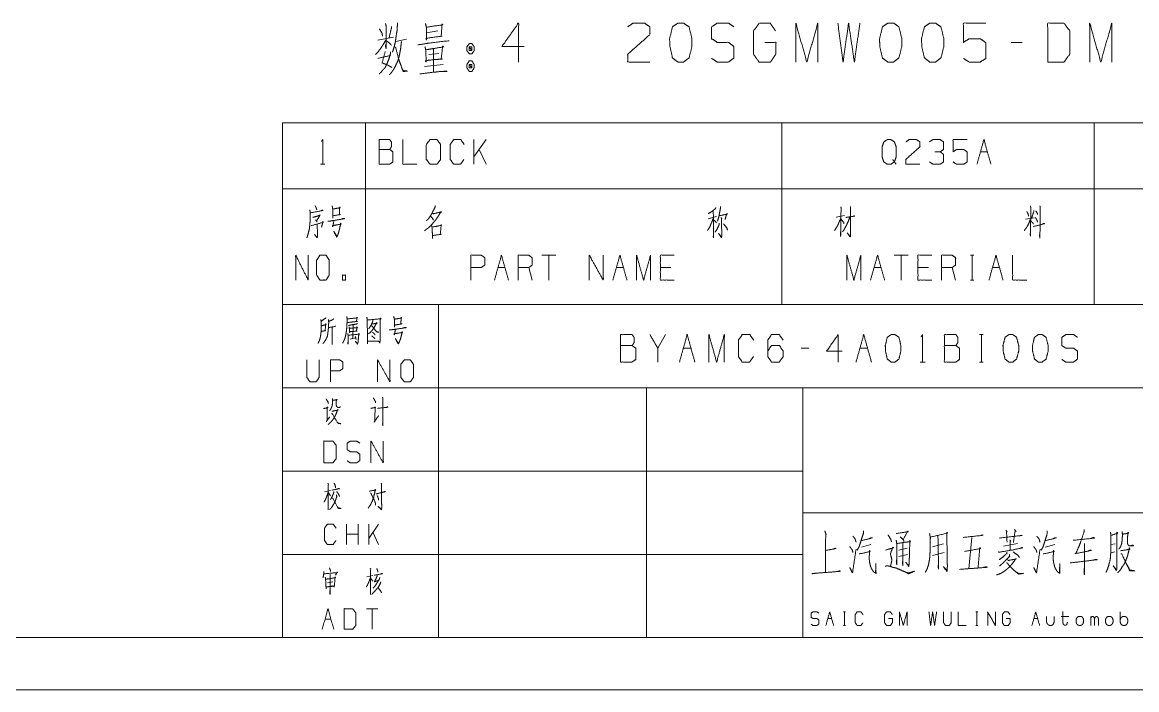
# Model space of a CAD drawing. Header units: millimetres. Extents: x 0 to 420, y 0 to 297.
# Drawn here: x 210 to 317.1, y 0 to 64.1 of the extents above; entities that cross this region are included whole.
import ezdxf

# ---------------------------------------------------------------- set-up
doc = ezdxf.new("R2010")
doc.units = ezdxf.units.MM
doc.layers.add('101', color=7, linetype='Continuous', true_color=0xffffff)

msp = doc.modelspace()

# ---------------------------------------------------------------- linework, layer by layer
at = {"layer": '101', "color": 72, "linetype": 'Continuous', "lineweight": 18}
for p, q in [((248.84, 63.09), (249.95, 63.29)), ((244.16, 62.39), (245.66, 62.7)), ((245.89, 62.27), (246.92, 62.5)), ((306.11, 62.19), (305.05, 62.19)), ((249.06, 61.01), (250.03, 61.13)), ((249.53, 61.6), (249.53, 59.32)), ((248.67, 59.87), (250.45, 60.06)), ((235, 54.46), (235, 48.11)), ((235, 54.46), (243, 54.46)), ((243, 54.46), (243, 48.11)), ((243, 54.46), (283, 54.46)), ((283, 54.46), (313, 54.46)), ((283, 54.46), (283, 48.11)), ((313, 54.46), (313, 48.11)), ((313, 54.46), (338, 54.46)), ((254.57, 52.85), (253.41, 51.2)), ((253.41, 50.48), (253.41, 52.85)), ((254.57, 50.48), (253.9, 51.9)), ((302.09, 51.68), (302.76, 51.68)), ((238.67, 50.48), (239.09, 50.48)), ((235, 48.11), (243, 48.11)), ((235, 48.11), (235, 37)), ((243, 48.11), (243, 37)), ((243, 48.11), (283, 48.11)), ((283, 48.11), (283, 37)), ((283, 48.11), (313, 48.11)), ((313, 48.11), (313, 37)), ((313, 48.11), (338, 48.11)), ((275.91, 45.23), (276.73, 45.45)), ((288.21, 45.4), (289.01, 45.55)), ((306.41, 45.2), (307.27, 45.33)), ((261.28, 41.74), (259.94, 41.74)), ((260.61, 41.74), (260.61, 39.36)), ((295.14, 41.74), (293.8, 41.74)), ((294.47, 41.74), (294.47, 39.36)), ((301.12, 41.74), (301.46, 41.74)), ((301.3, 41.74), (301.3, 39.36)), ((255.72, 40.56), (256.39, 40.56)), ((259, 39.36), (258.67, 40.56)), ((267.1, 40.56), (267.77, 40.56)), ((272.33, 40.56), (271.32, 40.56)), ((291.86, 40.56), (292.53, 40.56)), ((297.08, 40.56), (296.08, 40.56)), ((299.7, 39.36), (299.36, 40.56)), ((303.24, 40.56), (303.91, 40.56)), ((301.12, 39.36), (301.46, 39.36)), ((235, 37), (243, 37)), ((243, 37), (283, 37)), ((283, 37), (313, 37)), ((313, 37), (338, 37)), ((241.79, 35.05), (241.78, 33.74)), ((241.5, 33.66), (242.04, 33.81)), ((271.81, 34.11), (271.07, 32.81)), ((301.99, 34.11), (302.36, 34.11)), ((302.19, 34.11), (302.19, 31.48)), ((273.53, 32.81), (274.27, 32.81)), ((285.59, 32.81), (284.84, 32.81)), ((290.5, 32.81), (291.24, 32.81)), ((296.3, 31.48), (296.76, 31.48)), ((301.99, 31.48), (302.36, 31.48)), ((239.62, 19.15), (239.06, 19.01)), ((239.43, 18.9), (239.63, 18.63)), ((241.17, 13.94), (241.17, 15.91)), ((242.28, 13.94), (242.28, 15.91)), ((243.29, 13.94), (243.29, 15.91)), ((244.25, 15.91), (243.29, 14.54)), ((244.25, 13.94), (243.7, 15.12)), ((242.28, 14.94), (241.17, 14.94)), ((290.64, 13.69), (291.54, 13.94)), ((298.54, 14.01), (297.49, 13.73)), ((301.25, 14.63), (300.98, 11.62)), ((304.3, 13.8), (305.66, 14.04)), ((308.32, 13.69), (309.22, 13.94)), ((315.02, 14.01), (314.63, 13.94)), ((294.25, 13.42), (295.03, 13.59)), ((294.25, 12.8), (295.08, 13)), ((297.47, 12.9), (298.59, 13.18)), ((315, 13.25), (314.63, 13.14)), ((243.7, 10.96), (243.12, 10.84)), ((239.32, 10.28), (239.85, 10.36)), ((243.49, 10.67), (243.68, 10.43)), ((244.18, 7.77), (243.07, 7.77)), ((243.62, 7.77), (243.62, 5.8)), ((239.1, 6.79), (239.66, 6.79)), ((287.41, 6.84), (287.78, 6.84)), ((288.91, 7.48), (289.1, 7.48)), ((289.01, 7.48), (289.01, 6.17)), ((301.64, 7.48), (301.83, 7.48)), ((301.74, 7.48), (301.74, 6.17)), ((307.21, 6.84), (307.58, 6.84)), ((309.85, 7.04), (310.59, 7.04)), ((312.68, 6.17), (312.68, 7.04)), ((315.51, 6.52), (315.51, 7.48)), ((288.91, 6.17), (289.1, 6.17)), ((301.64, 6.17), (301.83, 6.17))]:
    msp.add_line(p, q, dxfattribs=at)
at = {"layer": '101', "color": 133, "linetype": 'Continuous', "lineweight": 18}
for p, q in [((235, 37), (415, 37)), ((235, 37), (235, 5)), ((250, 37), (250, 5)), ((235, 29), (415, 29)), ((270, 29), (270, 5)), ((285, 29), (285, 5)), ((235, 21), (285, 21)), ((285, 17), (394, 17)), ((235, 13), (285, 13)), ((25, 5), (415, 5)), ((235, 5), (415, 5)), ((0, 0), (420, 0))]:
    msp.add_line(p, q, dxfattribs=at)
at = {"layer": '101', "color": 72, "linetype": 'Continuous', "lineweight": 18}
for points, knots in [([(244.33, 63.49), (244.58, 63.06), (244.63, 62.78)], [0, 0, 0.640221, 1, 1]), ([(244.91, 64), (244.97, 63.72), (244.97, 61.56), (244.91, 61.83), (244.97, 62.07)], [0, 0, 0.094656, 0.823643, 0.918297, 1, 1]), ([(245.47, 63.72), (245.47, 63.53), (245.25, 62.62)], [0, 0, 0.174302, 1, 1]), ([(246.05, 64.08), (246.05, 63.84), (246.03, 63.41), (245.94, 62.86), (245.86, 62.27), (245.75, 61.8), (245.61, 61.36), (245.58, 61.24)], [0, 0, 0.08186, 0.232244, 0.425429, 0.632113, 0.800316, 0.95795, 1, 1]), ([(248.75, 64), (248.84, 63.61), (248.86, 62.39), (248.78, 62.58), (250.34, 62.78), (250.26, 62.78), (250.34, 63.96), (250.42, 63.88), (248.84, 63.65)], [0, 0, 0.062937, 0.253846, 0.287285, 0.53298, 0.54604, 0.731203, 0.749152, 1, 1]), ([(258.22, 61.8), (256.1, 61.8), (257.69, 64.04), (257.69, 60.3)], [0, 0, 0.245869, 0.565294, 1, 1]), ([(268.2, 63.69), (268.71, 64.04), (269.79, 64.04), (270.32, 63.69), (270.32, 62.94), (268.18, 61.05), (268.2, 60.3), (270.32, 60.3)], [0, 0, 0.069691, 0.192977, 0.265273, 0.350227, 0.674741, 0.759753, 1, 1]), ([(273.55, 60.3), (274.08, 60.69), (274.36, 61.8), (274.36, 62.54), (274.08, 63.69), (273.55, 64.04), (273.02, 64.04), (272.49, 63.69), (272.21, 62.54), (272.24, 61.8), (272.49, 60.69), (273.02, 60.3), (273.55, 60.3)], [0, 0, 0.067526, 0.183971, 0.260584, 0.380943, 0.446141, 0.500306, 0.565504, 0.685864, 0.762529, 0.87831, 0.945835, 1, 1]), ([(276.25, 60.65), (276.78, 60.3), (277.86, 60.3), (278.39, 60.69), (278.39, 61.8), (277.86, 62.19), (276.8, 62.19), (276.25, 62.54), (276.25, 63.69), (276.8, 64.04), (277.86, 64.04), (278.39, 63.69)], [0, 0, 0.068036, 0.184055, 0.25452, 0.372335, 0.442799, 0.555843, 0.62637, 0.748394, 0.818921, 0.931965, 1, 1]), ([(281.37, 62.19), (282.43, 62.19), (282.43, 61.05), (281.9, 60.3), (280.81, 60.3), (280.28, 61.05), (280.28, 63.29), (280.84, 64.04), (281.87, 64.04), (282.4, 63.29)], [0, 0, 0.103295, 0.214795, 0.304261, 0.410275, 0.49974, 0.718896, 0.809958, 0.910534, 1, 1]), ([(284.34, 60.3), (284.34, 64.04), (285.4, 60.3), (286.46, 64.04), (286.46, 60.3)], [0, 0, 0.245192, 0.5, 0.754808, 1, 1]), ([(288.38, 64.04), (288.88, 60.3), (289.41, 64.04), (289.97, 60.3), (290.5, 64.04)], [0, 0, 0.249745, 0.499742, 0.750003, 1, 1]), ([(293.72, 60.3), (294.25, 60.69), (294.53, 61.8), (294.53, 62.54), (294.25, 63.69), (293.72, 64.04), (293.19, 64.04), (292.67, 63.69), (292.39, 62.54), (292.41, 61.8), (292.67, 60.69), (293.19, 60.3), (293.72, 60.3)], [0, 0, 0.067526, 0.183971, 0.260584, 0.380943, 0.446141, 0.500306, 0.565504, 0.685864, 0.762529, 0.87831, 0.945835, 1, 1]), ([(297.76, 60.3), (298.29, 60.69), (298.57, 61.8), (298.57, 62.54), (298.29, 63.69), (297.76, 64.04), (297.23, 64.04), (296.7, 63.69), (296.42, 62.54), (296.45, 61.8), (296.7, 60.69), (297.23, 60.3), (297.76, 60.3)], [0, 0, 0.067526, 0.183971, 0.260584, 0.380943, 0.446141, 0.500306, 0.565504, 0.685864, 0.762529, 0.87831, 0.945835, 1, 1]), ([(300.46, 60.65), (300.99, 60.3), (302.07, 60.3), (302.6, 60.65), (302.6, 62.15), (302.07, 62.54), (300.99, 62.54), (300.46, 62.19), (300.46, 64.04), (302.6, 64.04)], [0, 0, 0.062228, 0.168344, 0.230572, 0.376816, 0.441265, 0.547381, 0.609609, 0.79049, 1, 1]), ([(308.55, 60.3), (310.11, 60.3), (310.67, 61.05), (310.67, 63.29), (310.11, 64.04), (308.55, 64.04), (308.55, 60.3)], [0, 0, 0.142136, 0.227161, 0.43179, 0.516815, 0.658951, 1, 1]), ([(312.59, 60.3), (312.59, 64.04), (313.65, 60.3), (314.71, 64.04), (314.71, 60.3)], [0, 0, 0.245192, 0.5, 0.754808, 1, 1]), ([(244.94, 62.43), (244.69, 61.99), (244.44, 61.6), (244.19, 61.28), (243.94, 61.01)], [0, 0, 0.28723, 0.555135, 0.786176, 1, 1]), ([(244.97, 62.35), (245.3, 62.11), (245.47, 61.91)], [0, 0, 0.613121, 1, 1]), ([(246.44, 62.27), (246.36, 61.6), (246.28, 61.13), (246.19, 60.73), (246.08, 60.38), (245.86, 59.91), (245.66, 59.55), (245.44, 59.24), (245.28, 59.08)], [0, 0, 0.194373, 0.33263, 0.448612, 0.555645, 0.706159, 0.82269, 0.933847, 1, 1]), ([(248.03, 61.95), (249.03, 62.11), (251.01, 62.35)], [0, 0, 0.337588, 1, 1]), ([(244.16, 60.65), (245.36, 60.93), (245.39, 61.28), (245.39, 61.13), (245.25, 60.65), (245.05, 60.14), (244.86, 59.75), (244.63, 59.51), (244.44, 59.28), (244.3, 59.16)], [0, 0, 0.30447, 0.392578, 0.431616, 0.55371, 0.68947, 0.798365, 0.878841, 0.95475, 1, 1]), ([(244.89, 61.32), (244.58, 60.22), (244.77, 60.14), (245, 60.06), (245.22, 59.95), (245.5, 59.79)], [0, 0, 0.52911, 0.626298, 0.735522, 0.852097, 1, 1]), ([(245.83, 61.76), (245.89, 61.68), (246.17, 60.58), (246.36, 60.06), (246.56, 59.51), (246.61, 59.39), (247.03, 59.43), (246.61, 59.47), (246.47, 59.71)], [0, 0, 0.026718, 0.341742, 0.493479, 0.655458, 0.691636, 0.807835, 0.924034, 1, 1]), ([(248.7, 61.76), (248.78, 61.44), (248.81, 60.5), (248.81, 60.3), (248.73, 60.42), (249.59, 60.54), (250.37, 60.58), (250.26, 60.61), (250.4, 61.83), (250.51, 61.76), (249.56, 61.6), (248.78, 61.48)], [0, 0, 0.050173, 0.195728, 0.226039, 0.248312, 0.382415, 0.502573, 0.520757, 0.709901, 0.730898, 0.878621, 1, 1]), ([(253.21, 62.07), (252.96, 62.07), (252.73, 61.76), (252.73, 61.4), (252.96, 61.09), (253.21, 61.09), (253.43, 61.4), (253.43, 61.76), (253.21, 62.07)], [0, 0, 0.091007, 0.23114, 0.359866, 0.5, 0.591007, 0.731142, 0.859867, 1, 1]), ([(252.96, 61.4), (253.21, 61.4), (252.96, 61.76), (252.96, 61.4)], [0, 0, 0.241156, 0.658897, 1, 1]), ([(253.21, 61.4), (253.21, 61.76), (252.96, 61.76)], [0, 0, 0.585827, 1, 1]), ([(253.43, 60.06), (253.21, 60.42), (252.96, 60.42), (252.73, 60.06), (252.73, 59.75), (252.96, 59.39), (253.21, 59.39), (253.43, 59.75), (253.43, 60.06)], [0, 0, 0.1492, 0.23851, 0.387711, 0.5, 0.6492, 0.73851, 0.887711, 1, 1]), ([(252.96, 60.06), (252.96, 59.75), (253.21, 59.75)], [0, 0, 0.556993, 1, 1]), ([(253.21, 60.06), (252.96, 60.06), (253.21, 59.75), (253.21, 60.06)], [0, 0, 0.258813, 0.674594, 1, 1]), ([(248.22, 59.16), (249.53, 59.32), (250.17, 59.39), (250.84, 59.39), (250.76, 59.43), (250.34, 59.39)], [0, 0, 0.419319, 0.62458, 0.837167, 0.866542, 1, 1]), ([(238.74, 52.65), (238.88, 52.85), (238.88, 50.48)], [0, 0, 0.093491, 1, 1]), ([(244.3, 51.9), (244.3, 52.85), (245.31, 52.85), (245.47, 52.63), (245.47, 52.15), (245.31, 51.9), (244.3, 51.9), (244.3, 50.48), (245.29, 50.48), (245.62, 50.7), (245.62, 51.68), (245.31, 51.9)], [0, 0, 0.115917, 0.238846, 0.272468, 0.330427, 0.366584, 0.489512, 0.663388, 0.78416, 0.833484, 0.952452, 1, 1]), ([(246.58, 52.85), (246.58, 50.48), (247.92, 50.48)], [0, 0, 0.638733, 1, 1]), ([(249.19, 50.48), (249.86, 50.48), (250.2, 50.95), (250.2, 52.38), (249.86, 52.85), (249.19, 52.85), (248.83, 52.38), (248.83, 50.95), (249.19, 50.48)], [0, 0, 0.102684, 0.191619, 0.409477, 0.498411, 0.601095, 0.691619, 0.909477, 1, 1]), ([(252.45, 50.95), (252.12, 50.48), (251.46, 50.48), (251.13, 50.95), (251.13, 52.38), (251.46, 52.85), (252.14, 52.85), (252.47, 52.38)], [0, 0, 0.11457, 0.243368, 0.357935, 0.638584, 0.753151, 0.88543, 1, 1]), ([(293.65, 50.95), (293.81, 50.7), (293.48, 50.48), (293.14, 50.48), (292.8, 50.7), (292.63, 51.18), (292.63, 52.15), (292.8, 52.63), (293.14, 52.85), (293.48, 52.85), (293.81, 52.63), (293.99, 52.15), (293.99, 51.2), (293.81, 50.7), (293.99, 50.48)], [0, 0, 0.043279, 0.102317, 0.151367, 0.210407, 0.284429, 0.426831, 0.500853, 0.559894, 0.608944, 0.667982, 0.742004, 0.880755, 0.958211, 1, 1]), ([(294.92, 52.63), (295.24, 52.85), (295.93, 52.85), (296.27, 52.63), (296.27, 52.15), (294.9, 50.95), (294.92, 50.48), (296.27, 50.48)], [0, 0, 0.069691, 0.192979, 0.265274, 0.350227, 0.674741, 0.759752, 1, 1]), ([(298.21, 51.68), (298.54, 51.9), (298.54, 52.63), (298.21, 52.85), (297.52, 52.85), (297.18, 52.63)], [0, 0, 0.153872, 0.429851, 0.583723, 0.846122, 1, 1]), ([(299.46, 50.7), (299.79, 50.48), (300.48, 50.48), (300.82, 50.7), (300.82, 51.65), (300.48, 51.9), (299.79, 51.9), (299.46, 51.68), (299.46, 52.85), (300.82, 52.85)], [0, 0, 0.062229, 0.168345, 0.230571, 0.376816, 0.441264, 0.547379, 0.609609, 0.79049, 1, 1]), ([(297.2, 50.7), (297.52, 50.48), (298.21, 50.48), (298.54, 50.7), (298.54, 51.43), (298.21, 51.68), (297.69, 51.68)], [0, 0, 0.124123, 0.34369, 0.472445, 0.703376, 0.836727, 1, 1]), ([(237.64, 46.1), (237.67, 45.8), (237.67, 45.4), (237.66, 45.05), (237.63, 44.58), (237.58, 44.23), (237.45, 43.73), (237.39, 43.53), (237.34, 43.4)], [0, 0, 0.110092, 0.256085, 0.383957, 0.5577, 0.686593, 0.874746, 0.95125, 1, 1]), ([(237.69, 45.8), (238.9, 46.05), (238.83, 46.08), (238.69, 46)], [0, 0, 0.844337, 0.890571, 1, 1]), ([(238.13, 46.5), (238.24, 46.3), (238.28, 46.2), (238.3, 46.1)], [0, 0, 0.518666, 0.769903, 1, 1]), ([(239.78, 46.47), (239.84, 46.18), (239.84, 45.3), (239.84, 45.53), (240.59, 45.65), (240.47, 45.65), (240.5, 46.28), (240.51, 46.38), (240.54, 46.3), (240.43, 46.28), (239.84, 46.18)], [0, 0, 0.080215, 0.309219, 0.368106, 0.567901, 0.600755, 0.764536, 0.791028, 0.812305, 0.841788, 1, 1]), ([(249.69, 46.53), (249.67, 46.35), (249.46, 45.95), (249.34, 45.7), (249.2, 45.48), (249.02, 45.23), (248.84, 45.05)], [0, 0, 0.101776, 0.36375, 0.525156, 0.678923, 0.856077, 1, 1]), ([(276.66, 46.33), (276.62, 46.22), (276.39, 46.03), (276.14, 45.85), (275.93, 45.75)], [0, 0, 0.111855, 0.433099, 0.752711, 1, 1]), ([(277.11, 46.43), (277.1, 46.3), (277.01, 45.78), (276.94, 45.43), (276.81, 45)], [0, 0, 0.086568, 0.451631, 0.696475, 1, 1]), ([(288.67, 46.4), (288.69, 46.28), (288.65, 43.55), (288.62, 43.7), (288.67, 44.18)], [0, 0, 0.03624, 0.818558, 0.862798, 1, 1]), ([(289.59, 46.43), (289.61, 46.3), (289.61, 43.67), (289.59, 43.53), (289.57, 43.48), (289.27, 43.9), (289.57, 43.53)], [0, 0, 0.03191, 0.695404, 0.733579, 0.746984, 0.878542, 1, 1]), ([(306.88, 46.47), (306.92, 46.33), (306.9, 43.58), (306.87, 43.73), (306.9, 44.03)], [0, 0, 0.04586, 0.864244, 0.910105, 1, 1]), ([(307.8, 46.5), (307.84, 46.33), (307.8, 43.4), (307.77, 43.63), (307.8, 43.92)], [0, 0, 0.049134, 0.854185, 0.916866, 1, 1]), ([(237.77, 44.58), (238.91, 44.9), (238.9, 44.98), (238.77, 44.45)], [0, 0, 0.658858, 0.701264, 1, 1]), ([(237.91, 45.37), (238.63, 45.58), (238.63, 45.62), (238.28, 45.02), (238.33, 44.93), (238.18, 45.15)], [0, 0, 0.399217, 0.42587, 0.794862, 0.853779, 1, 1]), ([(239.35, 45.02), (239.56, 45.02), (239.96, 45.08), (240.97, 45.25), (240.86, 45.28), (240.7, 45.23)], [0, 0, 0.106701, 0.321702, 0.85493, 0.913855, 1, 1]), ([(239.95, 45.08), (239.84, 44.48), (239.81, 44.58), (240.64, 44.73), (240.59, 44.83), (240.59, 44.73), (240.5, 44.3), (240.43, 44.03), (240.36, 43.8), (240.29, 43.63), (240.25, 43.5), (240.22, 43.48), (239.93, 44.05), (240.23, 43.53)], [0, 0, 0.140876, 0.165081, 0.360229, 0.385754, 0.40885, 0.509385, 0.574531, 0.629565, 0.672502, 0.70335, 0.712616, 0.860567, 1, 1]), ([(249.44, 45.75), (249.5, 45.73), (250.29, 45.9), (250.24, 45.95), (250.1, 45.7), (249.94, 45.43), (249.78, 45.2), (249.6, 44.98), (249.41, 44.75), (249.2, 44.52), (248.97, 44.33), (248.79, 44.2), (248.65, 44.08)], [0, 0, 0.0171, 0.254607, 0.275861, 0.359626, 0.452276, 0.532639, 0.616084, 0.702807, 0.792986, 0.881826, 0.944957, 1, 1]), ([(249.25, 45.48), (249.28, 45.45), (249.48, 45.23), (249.5, 45.1), (249.43, 45.28)], [0, 0, 0.066034, 0.519579, 0.712126, 1, 1]), ([(276.41, 45.33), (276.3, 45), (276.18, 44.73), (276.07, 44.45), (275.97, 44.3), (275.84, 44.1)], [0, 0, 0.251918, 0.474135, 0.691328, 0.826704, 1, 1]), ([(276.41, 45.95), (276.43, 43.98), (276.44, 43.42), (276.41, 43.53), (276.43, 43.75)], [0, 0, 0.691282, 0.883884, 0.921007, 1, 1]), ([(276.43, 45.15), (276.66, 44.95), (276.71, 44.85)], [0, 0, 0.729081, 1, 1]), ([(277.15, 45.35), (277.24, 45.23), (277.2, 45.25), (277.22, 43.92), (277.22, 43.6), (277.2, 43.42), (276.92, 43.83), (277.2, 43.48)], [0, 0, 0.051678, 0.066292, 0.513632, 0.623346, 0.682724, 0.848097, 1, 1]), ([(276.97, 45.53), (277.77, 45.7), (277.7, 45.73), (277.54, 45.18)], [0, 0, 0.557068, 0.608359, 1, 1]), ([(288.69, 45.33), (288.51, 44.95), (288.37, 44.6), (288.23, 44.38), (288.07, 44.13)], [0, 0, 0.306151, 0.584923, 0.781175, 1, 1]), ([(288.71, 45.18), (288.95, 44.88), (288.97, 44.77)], [0, 0, 0.792937, 1, 1]), ([(289.52, 45.35), (289.38, 45), (289.2, 44.6), (289.04, 44.33), (288.94, 44.13), (288.83, 44)], [0, 0, 0.247885, 0.535064, 0.743693, 0.892347, 1, 1]), ([(289.15, 45.37), (290.01, 45.5), (289.96, 45.53), (289.86, 45.48)], [0, 0, 0.832664, 0.888443, 1, 1]), ([(306.87, 45.18), (306.72, 44.77), (306.57, 44.48), (306.42, 44.27), (306.28, 44.1)], [0, 0, 0.34388, 0.619111, 0.817638, 1, 1]), ([(306.55, 45.93), (306.67, 45.7), (306.69, 45.6), (306.69, 45.5)], [0, 0, 0.560245, 0.781808, 1, 1]), ([(306.9, 45.05), (307.13, 44.83), (307.18, 44.75)], [0, 0, 0.777846, 1, 1]), ([(307.22, 46.05), (307.22, 45.93), (306.99, 45.28)], [0, 0, 0.153484, 1, 1]), ([(307.38, 45.35), (307.48, 45.18), (307.54, 45.05), (307.56, 44.93)], [0, 0, 0.438509, 0.729472, 1, 1]), ([(307.41, 46), (307.56, 45.75), (307.57, 45.65)], [0, 0, 0.738795, 1, 1]), ([(238.35, 44.73), (238.36, 43.8), (238.36, 43.53), (238.35, 43.4), (238.07, 43.75), (238.33, 43.45)], [0, 0, 0.42491, 0.551214, 0.609076, 0.815631, 1, 1]), ([(249.34, 44.58), (249.37, 44.5), (249.41, 43.88), (249.43, 43.8), (249.43, 43.35), (249.41, 43.55), (249.41, 43.63), (250.27, 43.75), (250.17, 43.75), (250.26, 44.68), (250.29, 44.63), (250.24, 44.6), (249.39, 44.45)], [0, 0, 0.018828, 0.160989, 0.178489, 0.280681, 0.326276, 0.343309, 0.542028, 0.566109, 0.777127, 0.791032, 0.804344, 1, 1]), ([(276.99, 44.83), (276.97, 44.7), (276.78, 44.25), (276.58, 43.95)], [0, 0, 0.129621, 0.63294, 1, 1]), ([(277.4, 44.75), (277.72, 44.35), (277.77, 44.15)], [0, 0, 0.711824, 1, 1]), ([(307.15, 44.48), (308.23, 44.77), (308.16, 44.8), (308.03, 44.73)], [0, 0, 0.835919, 0.891927, 1, 1]), ([(253.11, 39.36), (253.11, 41.74), (254.11, 41.74), (254.45, 41.51), (254.45, 40.79), (254.1, 40.56), (253.11, 40.56)], [0, 0, 0.401146, 0.571314, 0.639588, 0.762043, 0.832817, 1, 1]), ([(257.66, 39.36), (257.66, 41.74), (258.67, 41.74), (259, 41.51), (259, 40.79), (258.67, 40.56), (257.66, 40.56)], [0, 0, 0.400952, 0.571034, 0.639278, 0.761674, 0.829918, 1, 1]), ([(272.66, 39.36), (271.32, 39.36), (271.32, 41.74), (272.66, 41.74)], [0, 0, 0.26539, 0.73461, 1, 1]), ([(297.42, 39.36), (296.08, 39.36), (296.08, 41.74), (297.42, 41.74)], [0, 0, 0.26539, 0.73461, 1, 1]), ([(298.35, 39.36), (298.35, 41.74), (299.36, 41.74), (299.7, 41.51), (299.7, 40.79), (299.36, 40.56), (298.35, 40.56)], [0, 0, 0.400952, 0.571034, 0.639278, 0.761674, 0.829918, 1, 1]), ([(236.28, 39.36), (236.28, 41.74), (237.47, 39.36), (237.47, 41.74)], [0, 0, 0.320621, 0.679379, 1, 1]), ([(238.6, 39.36), (239.2, 39.36), (239.5, 39.84), (239.5, 41.26), (239.2, 41.74), (238.6, 41.74), (238.29, 41.26), (238.29, 39.84), (238.6, 39.36)], [0, 0, 0.094594, 0.183574, 0.409674, 0.498654, 0.593248, 0.683574, 0.909674, 1, 1]), ([(264.49, 39.36), (264.49, 41.74), (265.83, 39.36), (265.83, 41.74)], [0, 0, 0.317574, 0.682426, 1, 1]), ([(269.04, 39.36), (269.04, 41.74), (269.71, 39.36), (270.38, 41.74), (270.38, 39.36)], [0, 0, 0.245192, 0.5, 0.754808, 1, 1]), ([(289.25, 39.36), (289.25, 41.74), (289.92, 39.36), (290.59, 41.74), (290.59, 39.36)], [0, 0, 0.245192, 0.5, 0.754808, 1, 1]), ([(305.18, 41.74), (305.18, 39.36), (306.53, 39.36)], [0, 0, 0.638733, 1, 1]), ([(240.77, 39.36), (241.07, 39.36), (241.07, 39.84), (240.77, 39.84), (240.77, 39.36)], [0, 0, 0.192791, 0.5, 0.692791, 1, 1]), ([(239.2, 35.73), (239.14, 35.69), (238.72, 35.4), (238.69, 35.58), (238.73, 35.4), (238.73, 34.83), (238.72, 34.47), (238.7, 34.23), (238.67, 33.99), (238.62, 33.77), (238.56, 33.55), (238.48, 33.39), (238.42, 33.26)], [0, 0, 0.024363, 0.186803, 0.243942, 0.302154, 0.485023, 0.597668, 0.675195, 0.753199, 0.825098, 0.898191, 0.953346, 1, 1]), ([(239.94, 35.64), (239.69, 35.47), (239.45, 35.4), (239.42, 35.58), (239.45, 35.31), (239.44, 35.05), (239.42, 34.76), (239.4, 34.52), (239.37, 34.3), (239.34, 34.05), (239.3, 33.88), (239.22, 33.74), (239.14, 33.59), (239.06, 33.46), (238.98, 33.35), (238.9, 33.26)], [0, 0, 0.096323, 0.172941, 0.229419, 0.31342, 0.396988, 0.487497, 0.564126, 0.634338, 0.711439, 0.768976, 0.817389, 0.871907, 0.92032, 0.962889, 1, 1]), ([(241.2, 35.84), (241.21, 35.64), (241.21, 35.29), (241.2, 34.96), (241.18, 34.74), (241.15, 34.45), (241.11, 34.21), (241.06, 33.94), (241, 33.74), (240.92, 33.55), (240.79, 33.3)], [0, 0, 0.076501, 0.212087, 0.339339, 0.424292, 0.535104, 0.630036, 0.733301, 0.813244, 0.895184, 1, 1]), ([(241.25, 35.62), (242.21, 35.73), (242.17, 35.78), (242.12, 35.38), (242.2, 35.38), (241.23, 35.27)], [0, 0, 0.39108, 0.416924, 0.577585, 0.60892, 1, 1]), ([(243.12, 35.8), (243.15, 35.51), (243.18, 33.24), (243.17, 33.48), (244.27, 33.48), (244.2, 33.5), (244.04, 33.48)], [0, 0, 0.069512, 0.617083, 0.675676, 0.942511, 0.962039, 1, 1]), ([(243.17, 35.51), (244.48, 35.64), (244.43, 35.71), (244.4, 35.51), (244.38, 33.52), (244.37, 33.3), (244.26, 33.48)], [0, 0, 0.32813, 0.348326, 0.398409, 0.893176, 0.948286, 1, 1]), ([(243.68, 35.49), (243.68, 35.38), (243.54, 35.05), (243.37, 34.78), (243.29, 34.67)], [0, 0, 0.119857, 0.510439, 0.853216, 1, 1]), ([(245.69, 35.86), (245.76, 35.6), (245.76, 34.83), (245.76, 35.03), (246.51, 35.14), (246.38, 35.14), (246.41, 35.69), (246.43, 35.78), (246.46, 35.71), (246.35, 35.69), (245.76, 35.6)], [0, 0, 0.076615, 0.294118, 0.350048, 0.563217, 0.598361, 0.753969, 0.779212, 0.799823, 0.831203, 1, 1]), ([(238.76, 34.41), (238.8, 34.43), (239.15, 34.5), (239.11, 34.47), (239.15, 35.16), (239.19, 35.07), (238.75, 34.96)], [0, 0, 0.022681, 0.239273, 0.269981, 0.676983, 0.732557, 1, 1]), ([(239.44, 34.78), (240.14, 34.92), (240.09, 34.94), (240.01, 34.89)], [0, 0, 0.834819, 0.895271, 1, 1]), ([(239.79, 34.83), (239.79, 33.19), (239.78, 33.3), (239.79, 33.48)], [0, 0, 0.849785, 0.907773, 1, 1]), ([(242.2, 35.18), (242.15, 35.14), (241.76, 35.07), (241.54, 35.03), (241.34, 34.98)], [0, 0, 0.07226, 0.516589, 0.766867, 1, 1]), ([(241.42, 34.87), (241.43, 34.72), (241.46, 34.27), (241.45, 34.39), (242.18, 34.45), (242.12, 34.45), (242.17, 34.85), (242.2, 34.78), (241.43, 34.72)], [0, 0, 0.056492, 0.217482, 0.258029, 0.525926, 0.548635, 0.694164, 0.720796, 1, 1]), ([(243.6, 35.16), (243.66, 35.14), (244.1, 35.2), (244.06, 35.27), (243.85, 34.85), (243.7, 34.63), (243.56, 34.45), (243.42, 34.3), (243.26, 34.19)], [0, 0, 0.033928, 0.260451, 0.302015, 0.540804, 0.679359, 0.795007, 0.902031, 1, 1]), ([(243.57, 34.92), (243.62, 34.92), (244.1, 34.34), (244.27, 34.34), (244.1, 34.39), (244.02, 34.43)], [0, 0, 0.037884, 0.645156, 0.784053, 0.927468, 1, 1]), ([(243.65, 34.36), (243.82, 34.21), (243.9, 34.1)], [0, 0, 0.630834, 1, 1]), ([(245.27, 34.58), (245.48, 34.58), (245.88, 34.63), (246.88, 34.78), (246.77, 34.8), (246.61, 34.76)], [0, 0, 0.107045, 0.322389, 0.855631, 0.914429, 1, 1]), ([(245.87, 34.63), (245.76, 34.1), (245.72, 34.19), (246.55, 34.32), (246.51, 34.41), (246.51, 34.32), (246.41, 33.94), (246.35, 33.7), (246.27, 33.5), (246.21, 33.35), (246.16, 33.24), (246.13, 33.22), (245.85, 33.72), (246.15, 33.26)], [0, 0, 0.136367, 0.159976, 0.371153, 0.396349, 0.418608, 0.516111, 0.579315, 0.633124, 0.675136, 0.705359, 0.714999, 0.861275, 1, 1]), ([(241.29, 34.23), (241.31, 34.03), (241.32, 33.52), (241.31, 33.19), (241.29, 33.28), (241.32, 33.5)], [0, 0, 0.147471, 0.523365, 0.768668, 0.835023, 1, 1]), ([(241.32, 34.05), (242.39, 34.16), (242.35, 34.23), (242.34, 34.12), (242.29, 33.61), (242.28, 33.41), (242.21, 33.19), (242.01, 33.48), (242.23, 33.26)], [0, 0, 0.374083, 0.399749, 0.43883, 0.61759, 0.687459, 0.767887, 0.891105, 1, 1]), ([(242, 33.94), (242.06, 33.77), (242.09, 33.63)], [0, 0, 0.579215, 1, 1]), ([(243.59, 33.99), (243.79, 33.83), (243.88, 33.72)], [0, 0, 0.637944, 1, 1]), ([(267.5, 33.06), (267.5, 34.11), (268.61, 34.11), (268.79, 33.86), (268.79, 33.33), (268.61, 33.06), (267.5, 33.06), (267.5, 31.48), (268.59, 31.48), (268.96, 31.73), (268.96, 32.81), (268.61, 33.06)], [0, 0, 0.115917, 0.238846, 0.272468, 0.330427, 0.366582, 0.489511, 0.663387, 0.784159, 0.833484, 0.952451, 1, 1]), ([(271.07, 31.48), (271.07, 32.81), (270.33, 34.11)], [0, 0, 0.469957, 1, 1]), ([(273.16, 31.48), (273.9, 34.11), (274.64, 31.48)], [0, 0, 0.499999, 1, 1]), ([(275.99, 31.48), (275.99, 34.11), (276.73, 31.48), (277.47, 34.11), (277.47, 31.48)], [0, 0, 0.245192, 0.5, 0.754808, 1, 1]), ([(280.28, 32.01), (279.91, 31.48), (279.19, 31.48), (278.82, 32.01), (278.82, 33.58), (279.19, 34.11), (279.93, 34.11), (280.3, 33.58)], [0, 0, 0.114568, 0.243368, 0.357936, 0.638584, 0.753151, 0.885432, 1, 1]), ([(281.64, 32.53), (282, 33.06), (282.76, 33.06), (283.13, 32.53), (283.13, 32.01), (282.76, 31.48), (282, 31.48), (281.64, 32.01), (281.64, 33.58), (282, 34.11), (282.76, 34.11), (283.13, 33.58)], [0, 0, 0.076963, 0.16976, 0.248073, 0.312018, 0.390331, 0.483128, 0.560092, 0.751927, 0.82889, 0.921688, 1, 1]), ([(288.78, 32.53), (287.3, 32.53), (288.41, 34.11), (288.41, 31.48)], [0, 0, 0.245868, 0.565293, 1, 1]), ([(290.13, 31.48), (290.87, 34.11), (291.61, 31.48)], [0, 0, 0.500001, 1, 1]), ([(293.88, 31.48), (294.25, 31.76), (294.44, 32.53), (294.44, 33.06), (294.25, 33.86), (293.88, 34.11), (293.51, 34.11), (293.13, 33.86), (292.94, 33.06), (292.96, 32.53), (293.13, 31.76), (293.51, 31.48), (293.88, 31.48)], [0, 0, 0.067526, 0.183972, 0.260584, 0.380944, 0.446141, 0.500306, 0.565504, 0.685863, 0.762529, 0.87831, 0.945835, 1, 1]), ([(296.37, 33.89), (296.53, 34.11), (296.53, 31.48)], [0, 0, 0.093489, 1, 1]), ([(298.62, 33.06), (298.62, 34.11), (299.73, 34.11), (299.9, 33.86), (299.9, 33.33), (299.73, 33.06), (298.62, 33.06), (298.62, 31.48), (299.71, 31.48), (300.08, 31.73), (300.08, 32.81), (299.73, 33.06)], [0, 0, 0.115917, 0.238847, 0.272469, 0.330428, 0.366584, 0.489513, 0.663389, 0.784162, 0.833485, 0.952453, 1, 1]), ([(305.19, 31.48), (305.56, 31.76), (305.76, 32.53), (305.76, 33.06), (305.56, 33.86), (305.19, 34.11), (304.82, 34.11), (304.45, 33.86), (304.25, 33.06), (304.27, 32.53), (304.45, 31.76), (304.82, 31.48), (305.19, 31.48)], [0, 0, 0.067528, 0.183973, 0.260585, 0.380944, 0.446144, 0.500308, 0.565506, 0.685865, 0.76253, 0.878311, 0.945836, 1, 1]), ([(308.02, 31.48), (308.39, 31.76), (308.59, 32.53), (308.59, 33.06), (308.39, 33.86), (308.02, 34.11), (307.65, 34.11), (307.28, 33.86), (307.08, 33.06), (307.1, 32.53), (307.28, 31.76), (307.65, 31.48), (308.02, 31.48)], [0, 0, 0.067525, 0.183971, 0.260584, 0.380943, 0.446141, 0.500305, 0.565503, 0.685863, 0.762528, 0.87831, 0.945836, 1, 1]), ([(309.91, 31.73), (310.28, 31.48), (311.04, 31.48), (311.41, 31.76), (311.41, 32.53), (311.04, 32.81), (310.3, 32.81), (309.91, 33.06), (309.91, 33.86), (310.3, 34.11), (311.04, 34.11), (311.41, 33.86)], [0, 0, 0.068035, 0.184056, 0.25452, 0.372335, 0.442799, 0.555845, 0.62637, 0.748394, 0.818919, 0.931965, 1, 1]), ([(237.36, 31.68), (237.36, 30), (237.64, 29.58), (238.23, 29.58), (238.54, 30), (238.54, 31.68)], [0, 0, 0.33715, 0.438599, 0.557782, 0.66285, 1, 1]), ([(239.62, 29.58), (239.62, 31.68), (240.51, 31.68), (240.81, 31.48), (240.81, 30.84), (240.49, 30.64), (239.62, 30.64)], [0, 0, 0.401145, 0.571312, 0.639588, 0.762043, 0.832818, 1, 1]), ([(244.15, 29.58), (244.15, 31.68), (245.33, 29.58), (245.33, 31.68)], [0, 0, 0.317575, 0.682425, 1, 1]), ([(246.71, 29.58), (247.3, 29.58), (247.59, 30), (247.59, 31.26), (247.3, 31.68), (246.71, 31.68), (246.39, 31.26), (246.39, 30), (246.71, 29.58)], [0, 0, 0.102684, 0.19162, 0.409478, 0.498414, 0.601098, 0.69162, 0.909478, 1, 1]), ([(239.2, 27.94), (239.39, 27.63), (239.42, 27.5)], [0, 0, 0.726452, 1, 1]), ([(239.81, 27.98), (239.82, 27.78), (239.82, 27.56), (239.79, 27.37), (239.75, 27.17), (239.68, 27.03), (239.62, 26.92), (239.54, 26.81)], [0, 0, 0.161539, 0.340478, 0.503498, 0.668955, 0.787647, 0.890428, 1, 1]), ([(239.84, 27.81), (240.26, 27.85), (240.23, 27.92), (240.18, 27.74), (240.18, 27.59), (240.18, 27.3), (240.2, 27.23), (240.23, 27.17), (240.29, 27.14), (240.37, 27.12), (240.48, 27.12), (240.54, 27.14), (240.59, 27.19)], [0, 0, 0.256861, 0.301243, 0.412007, 0.505689, 0.679669, 0.720918, 0.765306, 0.805452, 0.854617, 0.920845, 0.960991, 1, 1]), ([(243.74, 28.03), (243.93, 27.7), (243.96, 27.56)], [0, 0, 0.736529, 1, 1]), ([(244.63, 28.09), (244.65, 27.94), (244.65, 25.36), (244.63, 25.53), (244.65, 25.75)], [0, 0, 0.049515, 0.872926, 0.929447, 1, 1]), ([(238.96, 27.01), (239.39, 27.1), (239.32, 27.19), (239.31, 27.01), (239.29, 25.84), (239.21, 25.75), (239.54, 26.22)], [0, 0, 0.167422, 0.209474, 0.278414, 0.733408, 0.779231, 1, 1]), ([(239.75, 26.75), (240.35, 26.86), (240.31, 26.92), (240.17, 26.53), (240.09, 26.35), (240.01, 26.2), (239.89, 26), (239.75, 25.82), (239.6, 25.67), (239.5, 25.55), (239.4, 25.49)], [0, 0, 0.254941, 0.288363, 0.462053, 0.541623, 0.612966, 0.709673, 0.80267, 0.888733, 0.952733, 1, 1]), ([(243.51, 27.03), (243.94, 27.12), (243.91, 27.17), (243.88, 25.8), (243.82, 25.71), (244.24, 26.33)], [0, 0, 0.163595, 0.183435, 0.685805, 0.725489, 1, 1]), ([(244.15, 27.03), (245.16, 27.14), (245.1, 27.17), (244.97, 27.12)], [0, 0, 0.837047, 0.891364, 1, 1]), ([(239.73, 26.55), (239.76, 26.55), (240.34, 25.58), (240.63, 25.55), (240.34, 25.62), (240.26, 25.71)], [0, 0, 0.016597, 0.617583, 0.775731, 0.937327, 1, 1]), ([(238.98, 21.79), (239.85, 21.79), (240.17, 22.21), (240.17, 23.47), (239.85, 23.89), (238.98, 23.89), (238.98, 21.79)], [0, 0, 0.142136, 0.227161, 0.43179, 0.516816, 0.658952, 1, 1]), ([(241.23, 21.99), (241.52, 21.79), (242.13, 21.79), (242.43, 22.01), (242.43, 22.63), (242.13, 22.85), (241.54, 22.85), (241.23, 23.05), (241.23, 23.69), (241.54, 23.89), (242.13, 23.89), (242.43, 23.69)], [0, 0, 0.068036, 0.184055, 0.254519, 0.372335, 0.4428, 0.555844, 0.62637, 0.748394, 0.81892, 0.931964, 1, 1]), ([(243.51, 21.79), (243.51, 23.89), (244.69, 21.79), (244.69, 23.89)], [0, 0, 0.317575, 0.682425, 1, 1]), ([(239.37, 19.83), (239.44, 19.71), (239.41, 19.75), (239.41, 17.31), (239.38, 17.45), (239.41, 17.66)], [0, 0, 0.048142, 0.065074, 0.880813, 0.930182, 1, 1]), ([(239.75, 19.17), (240.49, 19.32), (240.44, 19.34), (240.36, 19.29)], [0, 0, 0.838754, 0.907252, 1, 1]), ([(239.97, 19.83), (240.06, 19.65), (240.09, 19.52), (240.09, 19.4)], [0, 0, 0.449924, 0.728677, 1, 1]), ([(244.5, 19.85), (244.53, 19.63), (244.53, 18.05), (244.55, 17.54), (244.53, 17.33), (244.52, 17.29), (244.2, 17.62), (244.52, 17.33)], [0, 0, 0.066217, 0.519982, 0.669307, 0.729162, 0.741827, 0.875056, 1, 1]), ([(239.41, 19.01), (239.32, 18.72), (239.22, 18.47), (239.12, 18.24), (239, 18.03)], [0, 0, 0.285939, 0.539663, 0.775435, 1, 1]), ([(240.2, 18.72), (240.22, 18.55), (240.13, 18.26), (240.04, 18.03), (239.94, 17.85), (239.76, 17.56), (239.66, 17.43), (239.53, 17.31)], [0, 0, 0.103476, 0.291956, 0.443856, 0.576191, 0.787107, 0.887318, 1, 1]), ([(239.94, 19.03), (239.92, 18.86), (239.78, 18.57), (239.68, 18.36), (239.62, 18.28)], [0, 0, 0.201933, 0.596284, 0.876828, 1, 1]), ([(239.81, 18.43), (239.85, 18.38), (240.36, 17.43), (240.64, 17.41), (240.38, 17.47), (240.3, 17.56)], [0, 0, 0.033497, 0.633662, 0.788434, 0.938664, 1, 1]), ([(240.22, 19.03), (240.39, 18.8), (240.44, 18.69), (240.49, 18.57)], [0, 0, 0.535199, 0.744449, 1, 1]), ([(243.33, 19.07), (243.98, 19.19), (243.93, 19.25), (243.89, 19.01), (243.83, 18.76), (243.77, 18.49), (243.65, 18.16), (243.52, 17.89), (243.51, 17.85), (243.39, 17.66), (243.25, 17.45)], [0, 0, 0.244428, 0.272774, 0.366789, 0.461906, 0.564547, 0.695473, 0.807142, 0.823507, 0.905515, 1, 1]), ([(243.48, 18.92), (243.87, 18.12), (243.95, 17.89), (243.96, 17.74)], [0, 0, 0.70022, 0.886543, 1, 1]), ([(244.01, 18.84), (244.05, 18.82), (244.9, 19.03), (244.84, 19.05), (244.78, 19.01)], [0, 0, 0.045965, 0.873307, 0.932104, 1, 1]), ([(244.11, 18.65), (244.24, 18.34), (244.25, 18.2)], [0, 0, 0.698424, 1, 1]), ([(240.14, 14.34), (239.87, 13.94), (239.32, 13.94), (239.05, 14.34), (239.05, 15.52), (239.32, 15.91), (239.88, 15.91), (240.16, 15.52)], [0, 0, 0.114569, 0.243366, 0.357935, 0.638584, 0.753153, 0.885431, 1, 1]), ([(287.13, 15.25), (287.27, 14.9), (287.23, 15.01), (287.2, 14.28), (287.2, 12.25), (287.18, 11.28)], [0, 0, 0.088891, 0.116032, 0.287978, 0.770794, 1, 1]), ([(290.83, 15.25), (290.83, 15.01), (290.59, 14.25), (290.42, 13.73), (290.25, 13.42)], [0, 0, 0.124612, 0.535976, 0.817159, 1, 1]), ([(294, 15.01), (295.13, 15.18), (295.1, 15.25), (294.66, 14.42), (294.37, 14.7), (294.69, 14.38), (294.74, 14.25)], [0, 0, 0.361753, 0.385074, 0.683733, 0.811934, 0.953357, 1, 1]), ([(297.2, 15.01), (297.27, 14.59), (297.25, 14.18), (297.25, 13.45), (297.22, 12.8), (297.17, 12.42), (297.1, 12.04), (296.98, 11.66), (296.88, 11.45), (296.78, 11.28)], [0, 0, 0.110336, 0.219176, 0.409317, 0.581468, 0.681885, 0.783317, 0.887931, 0.947989, 1, 1]), ([(297.27, 14.66), (298.91, 15.04), (298.86, 15.14), (298.86, 14.63), (298.88, 13.21), (298.88, 12.38), (298.91, 11.87), (298.88, 11.52), (298.88, 11.35), (298.52, 11.83), (298.86, 11.45)], [0, 0, 0.250211, 0.267275, 0.344454, 0.55544, 0.678925, 0.756189, 0.80777, 0.833496, 0.923863, 1, 1]), ([(304.54, 15.32), (304.64, 15.18), (304.59, 15.18), (304.64, 14.18)], [0, 0, 0.138589, 0.178592, 1, 1]), ([(305.37, 15.39), (305.51, 15.21), (305.42, 15.28), (305.25, 14.14)], [0, 0, 0.151118, 0.230947, 1, 1]), ([(308.51, 15.25), (308.51, 15.01), (308.27, 14.25), (308.1, 13.73), (307.93, 13.42)], [0, 0, 0.124612, 0.535976, 0.817159, 1, 1]), ([(312.05, 15.39), (312.05, 15.18), (311.73, 14.21), (311.51, 13.66), (311.24, 13.07), (311.2, 13.07), (312.76, 13.38), (312.66, 13.42), (312.44, 13.32)], [0, 0, 0.046524, 0.275032, 0.408545, 0.553501, 0.564465, 0.92219, 0.945453, 1, 1]), ([(314.59, 15.14), (314.61, 14.87), (314.63, 14.01), (314.61, 13.18), (314.56, 12.52), (314.41, 11.94), (314.27, 11.52), (314.15, 11.28)], [0, 0, 0.070329, 0.28934, 0.499598, 0.66644, 0.819873, 0.931329, 1, 1]), ([(314.66, 14.83), (315.29, 15.04), (315.2, 15.11), (315.2, 11.76), (315.17, 11.52), (315.15, 11.45), (314.85, 11.9), (315.15, 11.52)], [0, 0, 0.122094, 0.143965, 0.756447, 0.800872, 0.814266, 0.912285, 1, 1]), ([(315.71, 15.21), (315.73, 14.87), (315.71, 14.42), (315.66, 14.04), (315.56, 13.76), (315.44, 13.56), (315.37, 13.49)], [0, 0, 0.190955, 0.438946, 0.650198, 0.811822, 0.94447, 1, 1]), ([(315.76, 14.94), (316.34, 15.04), (316.27, 15.14), (316.22, 14.63), (316.22, 14.18), (316.24, 13.94), (316.37, 13.83), (316.81, 13.83), (316.71, 13.9), (316.54, 13.83)], [0, 0, 0.209703, 0.254415, 0.437769, 0.595975, 0.681595, 0.738019, 0.892888, 0.935041, 1, 1]), ([(289.81, 14.76), (290.03, 14.49), (290.08, 14.35), (290.13, 14.18)], [0, 0, 0.519919, 0.73571, 1, 1]), ([(290.66, 14.32), (291.71, 14.59), (291.54, 14.59), (291.37, 14.49)], [0, 0, 0.745411, 0.862774, 1, 1]), ([(293.2, 14.87), (293.47, 14.45), (293.54, 14.21)], [0, 0, 0.661595, 1, 1]), ([(293.98, 14.38), (294.05, 14.01), (294.05, 12), (294, 12.25), (294.05, 12.59)], [0, 0, 0.129595, 0.800553, 0.883167, 1, 1]), ([(294.05, 14.04), (294.93, 14.18), (295.35, 14.21), (295.3, 14.35), (295.27, 13.28), (295.25, 12.63), (295.22, 12.07), (295.2, 11.83), (294.91, 12.25)], [0, 0, 0.19844, 0.29133, 0.324006, 0.56283, 0.709269, 0.832622, 0.88681, 1, 1]), ([(294.61, 14.07), (294.61, 13.21), (294.64, 12.38), (294.64, 11.9), (294.59, 12.14), (294.64, 12.56)], [0, 0, 0.304008, 0.595981, 0.766226, 0.853067, 1, 1]), ([(298, 14.8), (298.05, 12.07), (298.05, 11.59), (298.03, 11.8), (298.05, 12.21)], [0, 0, 0.711345, 0.837386, 0.891777, 1, 1]), ([(300.42, 14.63), (302.34, 14.83), (302.25, 14.87), (302.08, 14.8)], [0, 0, 0.870762, 0.917258, 1, 1]), ([(303.88, 14.56), (306.08, 14.83), (305.95, 14.83), (305.81, 14.76)], [0, 0, 0.886329, 0.935184, 1, 1]), ([(304.9, 14.38), (305, 14.28), (304.95, 14.25), (304.93, 13.42)], [0, 0, 0.138047, 0.196037, 1, 1]), ([(307.49, 14.76), (307.71, 14.49), (307.76, 14.35), (307.81, 14.18)], [0, 0, 0.519919, 0.73571, 1, 1]), ([(308.34, 14.32), (309.39, 14.59), (309.22, 14.59), (309.05, 14.49)], [0, 0, 0.745418, 0.86277, 1, 1]), ([(310.98, 14.35), (313.05, 14.56), (312.95, 14.63), (312.68, 14.52)], [0, 0, 0.836554, 0.884532, 1, 1]), ([(312.07, 14.04), (312.1, 13.87), (312.07, 11.07), (312.05, 11.35), (312.07, 11.69)], [0, 0, 0.048504, 0.826565, 0.903707, 1, 1]), ([(287.23, 13.38), (288.2, 13.56), (288.13, 13.59), (287.96, 13.52)], [0, 0, 0.788943, 0.853361, 1, 1]), ([(289.52, 13.76), (289.74, 13.45), (289.79, 13.35), (289.83, 13.18)], [0, 0, 0.564231, 0.734008, 1, 1]), ([(289.52, 11.73), (289.79, 11.21), (290.13, 13.49)], [0, 0, 0.202025, 1, 1]), ([(290.44, 13.04), (291.49, 13.28), (291.44, 13.38), (291.42, 13.14), (291.4, 12.8), (291.4, 12.56), (291.42, 12.28), (291.52, 11.87), (291.59, 11.66), (291.69, 11.52), (291.79, 11.35), (291.91, 11.25), (292.05, 11.18), (292.03, 12.11), (292.01, 11.25)], [0, 0, 0.198341, 0.219427, 0.264158, 0.327895, 0.3724, 0.423461, 0.501845, 0.542306, 0.573453, 0.609975, 0.639452, 0.669269, 0.84099, 1, 1]), ([(292.96, 13.42), (293.74, 13.63), (293.66, 13.69), (293.59, 13.49), (293.47, 13.18), (293.44, 13.04), (293.47, 12.87), (293.54, 12.66), (293.57, 12.42), (293.49, 12.07), (293.44, 11.87)], [0, 0, 0.288064, 0.323943, 0.402265, 0.521269, 0.571261, 0.63341, 0.711732, 0.798322, 0.924133, 1, 1]), ([(300.56, 13.28), (302.1, 13.56), (302.03, 13.66), (301.86, 11.69)], [0, 0, 0.426351, 0.460965, 1, 1]), ([(303.78, 13.25), (303.86, 13.21), (303.9, 13.21), (305.15, 13.42), (306.15, 13.63), (306.08, 13.66), (305.91, 13.59)], [0, 0, 0.030219, 0.048442, 0.519512, 0.900991, 0.93121, 1, 1]), ([(304.61, 13.21), (304.64, 13.07), (304.59, 13.07), (304.3, 12.8), (303.9, 12.49)], [0, 0, 0.128573, 0.17333, 0.54243, 1, 1]), ([(304.86, 13), (304.9, 12.76), (304.86, 12.8), (304.51, 12.42), (304.22, 12.14), (303.93, 11.9)], [0, 0, 0.154138, 0.191518, 0.510905, 0.762591, 1, 1]), ([(305.22, 13.25), (305.71, 12.9), (305.83, 12.69)], [0, 0, 0.713213, 1, 1]), ([(307.2, 13.76), (307.42, 13.45), (307.47, 13.35), (307.51, 13.18)], [0, 0, 0.564239, 0.734012, 1, 1]), ([(307.2, 11.73), (307.47, 11.21), (307.81, 13.49)], [0, 0, 0.202027, 1, 1]), ([(308.12, 13.04), (309.17, 13.28), (309.12, 13.38), (309.1, 13.14), (309.08, 12.8), (309.08, 12.56), (309.1, 12.28), (309.2, 11.87), (309.27, 11.66), (309.37, 11.52), (309.47, 11.35), (309.59, 11.25), (309.73, 11.18), (309.71, 12.11), (309.68, 11.25)], [0, 0, 0.198341, 0.219426, 0.264158, 0.327895, 0.3724, 0.423461, 0.501845, 0.542305, 0.57345, 0.609972, 0.639449, 0.66927, 0.84099, 1, 1]), ([(315.54, 13.35), (316.46, 13.49), (316.39, 13.63), (316.32, 13.25), (316.22, 12.83), (316.12, 12.59), (316.02, 12.31), (315.88, 12.04), (315.68, 11.76), (315.54, 11.52), (315.39, 11.35), (315.27, 11.25)], [0, 0, 0.248088, 0.28944, 0.391759, 0.504363, 0.573317, 0.650816, 0.73352, 0.823008, 0.897766, 0.957654, 1, 1]), ([(315.59, 13.04), (315.66, 13.04), (316.44, 11.42), (316.93, 11.42), (316.44, 11.49), (316.15, 12.04)], [0, 0, 0.021039, 0.538448, 0.678706, 0.82036, 1, 1]), ([(292.93, 11.87), (293.13, 11.9), (293.35, 11.87), (293.66, 11.76), (293.98, 11.69), (294.44, 11.49), (294.86, 11.31), (295.18, 11.14), (295.74, 11.38), (295.18, 11.21), (294.91, 11.28)], [0, 0, 0.051192, 0.108601, 0.194771, 0.278606, 0.409731, 0.525759, 0.619013, 0.776803, 0.92843, 1, 1]), ([(300.08, 11.56), (302.74, 11.76), (302.61, 11.8), (302.39, 11.76)], [0, 0, 0.884285, 0.926313, 1, 1]), ([(304.69, 12.49), (304.76, 12.42), (305.54, 12.56), (305.49, 12.59), (305.2, 12.18), (305.03, 11.97), (304.83, 11.76), (304.61, 11.56), (304.37, 11.38), (304.1, 11.21), (303.88, 11.11), (303.64, 11.04)], [0, 0, 0.029336, 0.260529, 0.277957, 0.425844, 0.50411, 0.587085, 0.675092, 0.762231, 0.855274, 0.926064, 1, 1]), ([(304.59, 12.18), (304.66, 12.18), (304.81, 11.97), (305.34, 11.45), (305.76, 11.11), (306.22, 11.18), (305.78, 11.14), (305.59, 11.28)], [0, 0, 0.026517, 0.118384, 0.388536, 0.584008, 0.7538, 0.913392, 1, 1]), ([(310.71, 12.18), (313.29, 12.49), (313.17, 12.52), (312.95, 12.45)], [0, 0, 0.879479, 0.922284, 1, 1]), ([(238.98, 11.36), (238.98, 11.17), (238.93, 10.88), (238.9, 10.78)], [0, 0, 0.316024, 0.817546, 1, 1]), ([(238.98, 11.13), (240.3, 11.25), (240.27, 11.32), (240.1, 10.99)], [0, 0, 0.748923, 0.787787, 1, 1]), ([(239.12, 10.8), (239.15, 10.61), (239.2, 9.7), (239.19, 9.87), (239.92, 9.95), (239.83, 9.97), (239.67, 9.93)], [0, 0, 0.083431, 0.487204, 0.560752, 0.886551, 0.926463, 1, 1]), ([(239.92, 9.95), (239.98, 9.85), (240.07, 10.84), (240.1, 10.76), (239.17, 10.61)], [0, 0, 0.055629, 0.522276, 0.563362, 1, 1]), ([(239.51, 11.71), (239.6, 11.5), (239.63, 11.36)], [0, 0, 0.60334, 1, 1]), ([(239.57, 11.07), (239.6, 11.03), (239.58, 9.14), (239.55, 9.33), (239.58, 9.56)], [0, 0, 0.021551, 0.822258, 0.902418, 1, 1]), ([(243.49, 10.82), (243.36, 10.49), (243.26, 10.24), (243.17, 10.05), (243.05, 9.87)], [0, 0, 0.339096, 0.594725, 0.790666, 1, 1]), ([(243.43, 11.69), (243.49, 11.59), (243.48, 11.61), (243.48, 9.16), (243.46, 9.35), (243.48, 9.56)], [0, 0, 0.039885, 0.048389, 0.86771, 0.930393, 1, 1]), ([(244.35, 10.78), (244.34, 10.67), (244.16, 10.36), (244.15, 10.34), (244.02, 10.14), (243.87, 9.93), (243.71, 9.74)], [0, 0, 0.084867, 0.374487, 0.395069, 0.594277, 0.800098, 1, 1]), ([(244.11, 11.01), (244.09, 10.88), (243.84, 10.38), (243.81, 10.36), (244.27, 10.51)], [0, 0, 0.104845, 0.570656, 0.600711, 1, 1]), ([(243.81, 10.99), (244.63, 11.15), (244.57, 11.17), (244.46, 11.11)], [0, 0, 0.811187, 0.871426, 1, 1]), ([(244.06, 11.65), (244.16, 11.44), (244.18, 11.36), (244.16, 11.3)], [0, 0, 0.609647, 0.831592, 1, 1]), ([(285.88, 11.14), (286.47, 11.21), (287.88, 11.31), (288.64, 11.38), (288.57, 11.42), (288.3, 11.35)], [0, 0, 0.188617, 0.642502, 0.885462, 0.911348, 1, 1]), ([(244.46, 10.36), (244.41, 10.22), (244.24, 9.89), (244.06, 9.68), (243.87, 9.45), (243.71, 9.29), (243.58, 9.16)], [0, 0, 0.100504, 0.349351, 0.529547, 0.726521, 0.879827, 1, 1]), ([(244.18, 9.81), (244.47, 9.45), (244.53, 9.29), (244.44, 9.49)], [0, 0, 0.533337, 0.737998, 1, 1]), ([(238.82, 5.8), (239.38, 7.77), (239.94, 5.8)], [0, 0, 0.500001, 1, 1]), ([(240.94, 5.8), (241.76, 5.8), (242.06, 6.19), (242.06, 7.37), (241.76, 7.77), (240.94, 7.77), (240.94, 5.8)], [0, 0, 0.142137, 0.227162, 0.431791, 0.516816, 0.658952, 1, 1]), ([(310.45, 6.49), (310.4, 6.3), (310.29, 6.19), (310.16, 6.19), (310.04, 6.3), (310, 6.49), (310, 7.5)], [0, 0, 0.107406, 0.190396, 0.26402, 0.350759, 0.456999, 1, 1]), ([(285.8, 6.3), (285.99, 6.17), (286.37, 6.17), (286.55, 6.31), (286.55, 6.7), (286.37, 6.84), (286, 6.84), (285.8, 6.96), (285.8, 7.36), (286, 7.48), (286.37, 7.48), (286.55, 7.36)], [0, 0, 0.068034, 0.184057, 0.25452, 0.372334, 0.442797, 0.555846, 0.626371, 0.748393, 0.818918, 0.931966, 1, 1]), ([(290.79, 6.44), (290.6, 6.17), (290.24, 6.17), (290.05, 6.44), (290.05, 7.22), (290.24, 7.48), (290.61, 7.48), (290.8, 7.22)], [0, 0, 0.114569, 0.243366, 0.357935, 0.638584, 0.753153, 0.885431, 1, 1]), ([(293.25, 6.84), (293.62, 6.84), (293.62, 6.44), (293.44, 6.17), (293.06, 6.17), (292.87, 6.44), (292.87, 7.22), (293.07, 7.48), (293.43, 7.48), (293.61, 7.22)], [0, 0, 0.103295, 0.214796, 0.304261, 0.410274, 0.49974, 0.718896, 0.809958, 0.910535, 1, 1]), ([(294.3, 6.17), (294.3, 7.48), (294.67, 6.17), (295.04, 7.48), (295.04, 6.17)], [0, 0, 0.245192, 0.5, 0.754808, 1, 1]), ([(297.13, 7.48), (297.3, 6.17), (297.49, 7.48), (297.68, 6.17), (297.87, 7.48)], [0, 0, 0.249746, 0.499742, 0.750003, 1, 1]), ([(298.54, 7.48), (298.54, 6.44), (298.72, 6.17), (299.09, 6.17), (299.28, 6.44), (299.28, 7.48)], [0, 0, 0.337152, 0.438599, 0.557781, 0.662848, 1, 1]), ([(299.95, 7.48), (299.95, 6.17), (300.7, 6.17)], [0, 0, 0.638735, 1, 1]), ([(302.78, 6.17), (302.78, 7.48), (303.52, 6.17), (303.52, 7.48)], [0, 0, 0.317574, 0.682426, 1, 1]), ([(304.57, 6.84), (304.94, 6.84), (304.94, 6.44), (304.75, 6.17), (304.37, 6.17), (304.19, 6.44), (304.19, 7.22), (304.38, 7.48), (304.74, 7.48), (304.93, 7.22)], [0, 0, 0.103295, 0.214796, 0.304261, 0.410274, 0.49974, 0.718896, 0.809958, 0.910535, 1, 1]), ([(307.03, 6.17), (307.4, 7.48), (307.77, 6.17)], [0, 0, 0.500001, 1, 1]), ([(308.44, 7.04), (308.44, 6.52), (308.5, 6.34), (308.61, 6.22), (308.74, 6.17), (308.87, 6.17), (309.01, 6.22), (309.11, 6.34), (309.17, 6.52), (309.17, 7.04)], [0, 0, 0.242016, 0.329107, 0.404862, 0.470732, 0.529268, 0.595138, 0.670893, 0.757984, 1, 1]), ([(311.33, 6.34), (311.44, 6.22), (311.57, 6.17), (311.7, 6.17), (311.84, 6.22), (311.94, 6.34), (312, 6.52), (312, 6.71), (311.94, 6.88), (311.84, 7), (311.7, 7.04), (311.57, 7.04), (311.44, 7), (311.33, 6.88), (311.27, 6.71), (311.27, 6.52), (311.33, 6.34)], [0, 0, 0.063224, 0.118198, 0.167051, 0.222025, 0.285248, 0.357933, 0.432348, 0.5, 0.563224, 0.618198, 0.667051, 0.722025, 0.785248, 0.8529, 0.927315, 1, 1]), ([(312.68, 6.78), (312.71, 6.93), (312.81, 7.03), (312.92, 7.03), (313.02, 6.93), (313.05, 6.78), (313.05, 6.17)], [0, 0, 0.118877, 0.224452, 0.306993, 0.412569, 0.533091, 1, 1]), ([(313.05, 6.78), (313.08, 6.93), (313.18, 7.03), (313.3, 7.03), (313.39, 6.93), (313.43, 6.78), (313.43, 6.17)], [0, 0, 0.118605, 0.223938, 0.31376, 0.413913, 0.53416, 1, 1]), ([(314.16, 6.34), (314.26, 6.22), (314.4, 6.17), (314.53, 6.17), (314.66, 6.22), (314.77, 6.34), (314.83, 6.52), (314.83, 6.71), (314.77, 6.88), (314.66, 7), (314.53, 7.04), (314.4, 7.04), (314.26, 7), (314.16, 6.88), (314.1, 6.71), (314.1, 6.52), (314.16, 6.34)], [0, 0, 0.063224, 0.118198, 0.167051, 0.222025, 0.285248, 0.357933, 0.432348, 0.5, 0.563224, 0.618198, 0.667051, 0.722025, 0.785248, 0.8529, 0.927315, 1, 1]), ([(315.51, 6.52), (315.57, 6.34), (315.68, 6.22), (315.81, 6.17), (315.94, 6.17), (316.08, 6.22), (316.19, 6.34), (316.24, 6.52), (316.24, 6.71), (316.19, 6.88), (316.08, 7), (315.94, 7.04), (315.81, 7.04), (315.68, 7), (315.57, 6.88), (315.51, 6.71)], [0, 0, 0.078529, 0.146835, 0.206229, 0.25901, 0.318404, 0.38671, 0.465239, 0.545636, 0.618727, 0.687034, 0.746428, 0.799208, 0.858602, 0.926909, 1, 1])]:
    msp.add_open_spline(points, degree=1, knots=knots, dxfattribs=at)
for points in [[(301.75, 50.48), (302.42, 52.85), (303.09, 50.48)], [(255.38, 39.36), (256.05, 41.74), (256.73, 39.36)], [(266.76, 39.36), (267.44, 41.74), (268.11, 39.36)], [(291.52, 39.36), (292.2, 41.74), (292.87, 39.36)], [(302.91, 39.36), (303.58, 41.74), (304.25, 39.36)], [(287.23, 6.17), (287.6, 7.48), (287.97, 6.17)]]:
    msp.add_open_spline(points, degree=1, dxfattribs=at)

doc.saveas('drawing.dxf')
